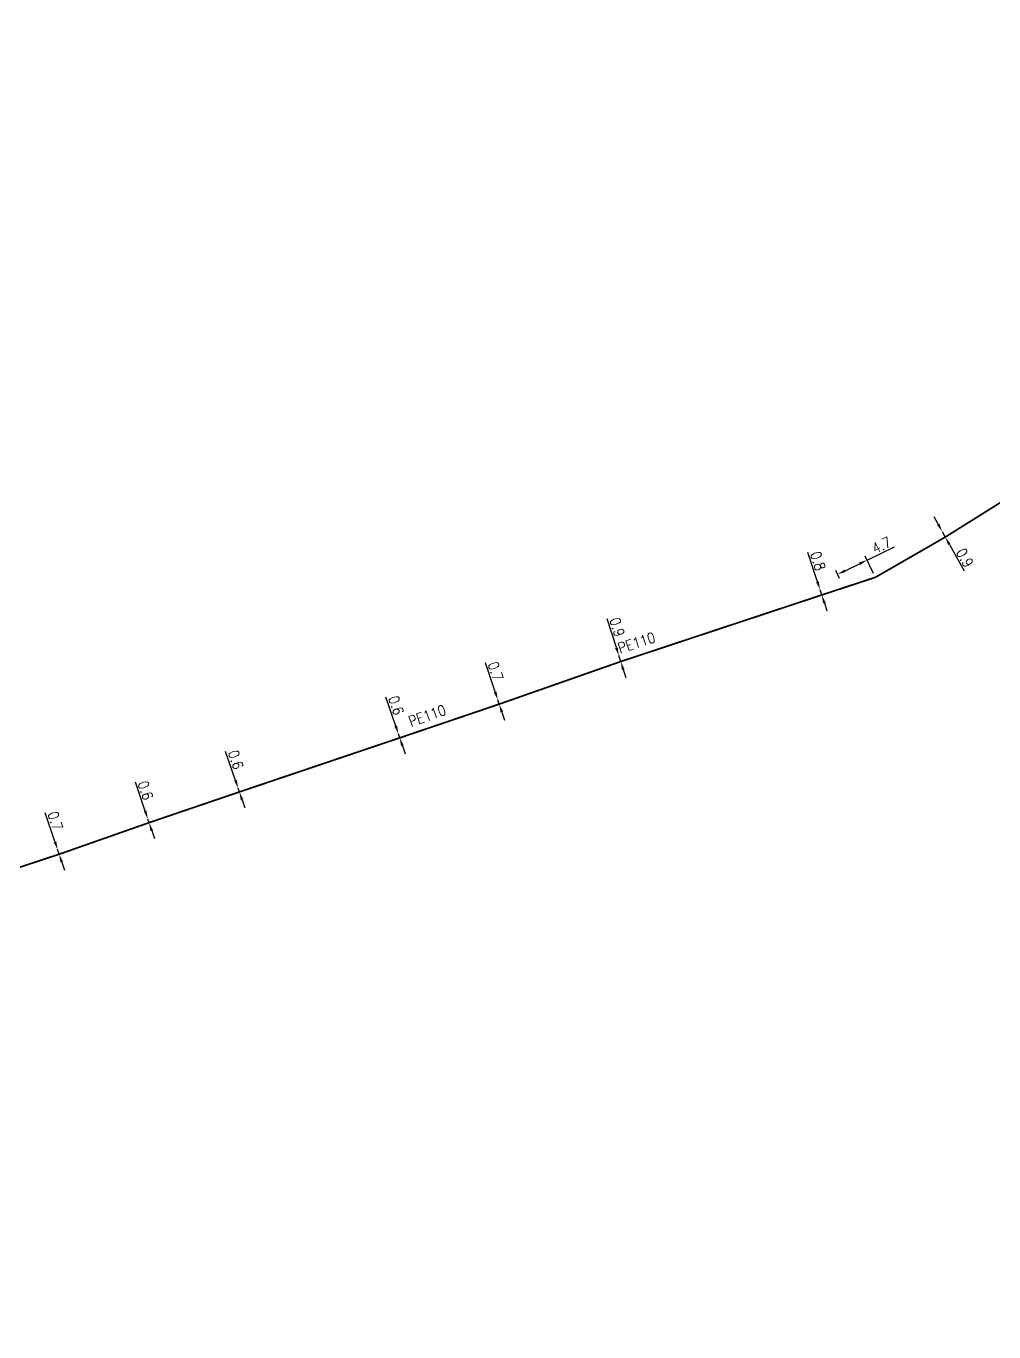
# Model space of a CAD drawing. Header units: millimetres. Extents: x 100882 to 102000, y 121995 to 123000.
# Drawn here: x 101559.4 to 101698, y 122404.7 to 122591.6 of the extents above; entities that cross this region are included whole.
import ezdxf

# ---------------------------------------------------------------- set-up
doc = ezdxf.new("R2010")
doc.units = ezdxf.units.MM
doc.header["$PDMODE"] = 34
doc.linetypes.add('L_25_PE', pattern=[2000, 1000, 1000])
doc.layers.get('DEFPOINTS').update_dxf_attribs({"linetype": 'CONTINUOUS'})
doc.layers.add('L_150', color=1, linetype='CONTINUOUS')
doc.styles.get("Standard").update_dxf_attribs({"font": 'romans.shx', "width": 0.85})
doc.dimstyles.get("Standard").update_dxf_attribs({"dimtxt": 1.5, "dimasz": 1.2, "dimexe": 0.625, "dimexo": 0.625, "dimgap": 0.25, "dimtad": 1, "dimdec": 1, "dimzin": 0, "dimdsep": 46, "dimtxsty": 'Standard', "dimcen": -0.5, "dimadec": 0, "dimazin": 0, "dimtfac": 1, "dimtdec": 1, "dimtmove": 0, "dimatfit": 3, "dimfxl": 0, "dimtolj": 1, "dimtzin": 0, "dimarcsym": 0})

# ---------------------------------------------------------------- blocks, each defined once
blk = doc.blocks.new('*D417')
at = {"layer": 'DEFPOINTS', "color": 0, "linetype": 'Continuous', "transparency": 16777216}
for p in [(101563.9, 122473.71), (101563.9, 122473.71), (101564.12, 122473.05)]:
    blk.add_point(p, dxfattribs=at)
at = {"layer": 'L_150', "color": 0, "linetype": 'Continuous', "lineweight": -2, "transparency": 16777216}
for p, q in [((101563.52, 122474.85), (101562.13, 122479)), ((101564.12, 122473.05), (101563.9, 122473.71)), ((101564.49, 122473.91), (101564.49, 122473.91)), ((101564.5, 122471.91), (101564.88, 122470.77)), ((101564.71, 122473.25), (101564.71, 122473.25))]:
    blk.add_line(p, q, dxfattribs=at)
at = {"layer": 'L_150', "color": 0, "linetype": 'Continuous', "transparency": 16777216}
for points in [[(101563.71, 122474.92), (101563.33, 122474.79), (101563.9, 122473.71)], [(101564.69, 122471.98), (101564.31, 122471.85), (101564.12, 122473.05)]]:
    blk.add_solid(points, dxfattribs=at)
at = {"layer": 'L_150', "color": 0, "linetype": 'Continuous', "transparency": 16777216, "insert": (101563.58, 122477.81), "char_height": 1.5, "attachment_point": 5, "rotation": 288.4574}
blk.add_mtext('\\A1;0.7', dxfattribs=at)
blk = doc.blocks.new('*D418')
at = {"layer": 'DEFPOINTS', "color": 0, "linetype": 'Continuous', "transparency": 16777216}
for p in [(101576.82, 122478.09), (101576.82, 122478.09), (101577, 122477.57)]:
    blk.add_point(p, dxfattribs=at)
at = {"layer": 'L_150', "color": 0, "linetype": 'Continuous', "lineweight": -2, "transparency": 16777216}
for p, q in [((101576.44, 122479.23), (101575.04, 122483.37)), ((101577, 122477.57), (101576.82, 122478.09)), ((101577.38, 122476.44), (101577.77, 122475.3))]:
    blk.add_line(p, q, dxfattribs=at)
at = {"layer": 'L_150', "color": 0, "linetype": 'Continuous', "transparency": 16777216}
for points in [[(101576.63, 122479.3), (101576.25, 122479.17), (101576.82, 122478.09)], [(101577.57, 122476.5), (101577.19, 122476.37), (101577, 122477.57)]]:
    blk.add_solid(points, dxfattribs=at)
at = {"layer": 'L_150', "color": 0, "linetype": 'Continuous', "transparency": 16777216, "insert": (101576.49, 122482.19), "char_height": 1.5, "attachment_point": 5, "rotation": 288.683}
blk.add_mtext('\\A1;0.6', dxfattribs=at)
blk = doc.blocks.new('*D419')
at = {"layer": 'DEFPOINTS', "color": 0, "linetype": 'Continuous', "transparency": 16777216}
for p in [(101589.76, 122482.49), (101589.76, 122482.49), (101589.94, 122481.97)]:
    blk.add_point(p, dxfattribs=at)
at = {"layer": 'L_150', "color": 0, "linetype": 'Continuous', "lineweight": -2, "transparency": 16777216}
for p, q in [((101589.37, 122483.63), (101587.97, 122487.77)), ((101589.94, 122481.97), (101589.76, 122482.49)), ((101590.32, 122480.84), (101590.71, 122479.7))]:
    blk.add_line(p, q, dxfattribs=at)
at = {"layer": 'L_150', "color": 0, "linetype": 'Continuous', "transparency": 16777216}
for points in [[(101589.56, 122483.69), (101589.19, 122483.57), (101589.76, 122482.49)], [(101590.51, 122480.9), (101590.13, 122480.77), (101589.94, 122481.97)]]:
    blk.add_solid(points, dxfattribs=at)
at = {"layer": 'L_150', "color": 0, "linetype": 'Continuous', "transparency": 16777216, "insert": (101589.43, 122486.59), "char_height": 1.5, "attachment_point": 5, "rotation": 288.7724}
blk.add_mtext('\\A1;0.6', dxfattribs=at)
blk = doc.blocks.new('*D420')
at = {"layer": 'DEFPOINTS', "color": 0, "linetype": 'Continuous', "transparency": 16777216}
for p in [(101612.71, 122490.28), (101612.71, 122490.28), (101612.9, 122489.71)]:
    blk.add_point(p, dxfattribs=at)
at = {"layer": 'L_150', "color": 0, "linetype": 'Continuous', "lineweight": -2, "transparency": 16777216}
for p, q in [((101612.33, 122491.41), (101610.92, 122495.56)), ((101612.9, 122489.71), (101612.71, 122490.28)), ((101613.29, 122488.57), (101613.67, 122487.44))]:
    blk.add_line(p, q, dxfattribs=at)
at = {"layer": 'L_150', "color": 0, "linetype": 'Continuous', "transparency": 16777216}
for points in [[(101612.52, 122491.48), (101612.14, 122491.35), (101612.71, 122490.28)], [(101613.48, 122488.64), (101613.1, 122488.51), (101612.9, 122489.71)]]:
    blk.add_solid(points, dxfattribs=at)
at = {"layer": 'L_150', "color": 0, "linetype": 'Continuous', "transparency": 16777216, "insert": (101612.38, 122494.37), "char_height": 1.5, "attachment_point": 5, "rotation": 288.7142}
blk.add_mtext('\\A1;0.6', dxfattribs=at)
blk = doc.blocks.new('*D421')
at = {"layer": 'DEFPOINTS', "color": 0, "linetype": 'Continuous', "transparency": 16777216}
for p in [(101626.95, 122495.15), (101626.95, 122495.15), (101627.15, 122494.54)]:
    blk.add_point(p, dxfattribs=at)
at = {"layer": 'L_150', "color": 0, "linetype": 'Continuous', "lineweight": -2, "transparency": 16777216}
for p, q in [((101626.57, 122496.29), (101625.18, 122500.44)), ((101627.15, 122494.54), (101626.95, 122495.15)), ((101627.53, 122493.4), (101627.91, 122492.26))]:
    blk.add_line(p, q, dxfattribs=at)
at = {"layer": 'L_150', "color": 0, "linetype": 'Continuous', "transparency": 16777216}
for points in [[(101626.76, 122496.36), (101626.38, 122496.23), (101626.95, 122495.15)], [(101627.72, 122493.46), (101627.34, 122493.34), (101627.15, 122494.54)]]:
    blk.add_solid(points, dxfattribs=at)
at = {"layer": 'L_150', "color": 0, "linetype": 'Continuous', "transparency": 16777216, "insert": (101626.63, 122499.25), "char_height": 1.5, "attachment_point": 5, "rotation": 288.5076}
blk.add_mtext('\\A1;0.7', dxfattribs=at)
blk = doc.blocks.new('*D422')
at = {"layer": 'DEFPOINTS', "color": 0, "linetype": 'Continuous', "transparency": 16777216}
for p in [(101644.29, 122501.49), (101644.29, 122501.49), (101644.56, 122500.64)]:
    blk.add_point(p, dxfattribs=at)
at = {"layer": 'L_150', "color": 0, "linetype": 'Continuous', "lineweight": -2, "transparency": 16777216}
for p, q in [((101643.93, 122502.64), (101642.63, 122506.75)), ((101644.56, 122500.64), (101644.29, 122501.49)), ((101644.92, 122499.49), (101645.28, 122498.35))]:
    blk.add_line(p, q, dxfattribs=at)
at = {"layer": 'L_150', "color": 0, "linetype": 'Continuous', "transparency": 16777216}
for points in [[(101644.12, 122502.7), (101643.74, 122502.58), (101644.29, 122501.49)], [(101645.11, 122499.55), (101644.73, 122499.43), (101644.56, 122500.64)]]:
    blk.add_solid(points, dxfattribs=at)
at = {"layer": 'L_150', "color": 0, "linetype": 'Continuous', "transparency": 16777216, "insert": (101644.05, 122505.57), "char_height": 1.5, "attachment_point": 5, "rotation": 287.5598}
blk.add_mtext('\\A1;0.9', dxfattribs=at)
blk = doc.blocks.new('*D423')
at = {"layer": 'DEFPOINTS', "color": 0, "linetype": 'Continuous', "transparency": 16777216}
for p in [(101673.1, 122510.93), (101673.1, 122510.93), (101673.35, 122510.17)]:
    blk.add_point(p, dxfattribs=at)
at = {"layer": 'L_150', "color": 0, "linetype": 'Continuous', "lineweight": -2, "transparency": 16777216}
for p, q in [((101672.72, 122512.07), (101671.36, 122516.23)), ((101673.69, 122511.13), (101673.69, 122511.13)), ((101673.35, 122510.17), (101673.1, 122510.93)), ((101673.94, 122510.37), (101673.94, 122510.37)), ((101673.72, 122509.03), (101674.09, 122507.89))]:
    blk.add_line(p, q, dxfattribs=at)
at = {"layer": 'L_150', "color": 0, "linetype": 'Continuous', "transparency": 16777216}
for points in [[(101672.91, 122512.13), (101672.53, 122512.01), (101673.1, 122510.93)], [(101673.91, 122509.09), (101673.53, 122508.97), (101673.35, 122510.17)]]:
    blk.add_solid(points, dxfattribs=at)
at = {"layer": 'L_150', "color": 0, "linetype": 'Continuous', "transparency": 16777216, "insert": (101672.8, 122515.03), "char_height": 1.5, "attachment_point": 5, "rotation": 288.1694}
blk.add_mtext('\\A1;0.8', dxfattribs=at)
blk = doc.blocks.new('*D424')
at = {"layer": 'DEFPOINTS', "color": 0, "linetype": 'Continuous', "transparency": 16777216}
for p in [(101690.6, 122519.25), (101690.6, 122519.25), (101691.04, 122518.46)]:
    blk.add_point(p, dxfattribs=at)
at = {"layer": 'L_150', "color": 0, "linetype": 'Continuous', "lineweight": -2, "transparency": 16777216}
for p, q in [((101690.02, 122520.29), (101689.43, 122521.34)), ((101690.6, 122519.25), (101691.04, 122518.46)), ((101691.63, 122517.41), (101693.73, 122513.65))]:
    blk.add_line(p, q, dxfattribs=at)
at = {"layer": 'L_150', "color": 0, "linetype": 'Continuous', "transparency": 16777216}
for points in [[(101690.19, 122520.39), (101689.84, 122520.2), (101690.6, 122519.25)], [(101691.8, 122517.51), (101691.45, 122517.31), (101691.04, 122518.46)]]:
    blk.add_solid(points, dxfattribs=at)
at = {"layer": 'L_150', "color": 0, "linetype": 'Continuous', "transparency": 16777216, "insert": (101693.84, 122515.49), "char_height": 1.5, "attachment_point": 5, "rotation": 299.1644}
blk.add_mtext('\\A1;0.9', dxfattribs=at)
blk = doc.blocks.new('*D438')
at = {"layer": 'DEFPOINTS', "color": 0, "linetype": 'Continuous', "transparency": 16777216}
for p in [(101675.61, 122513.11), (101676.18, 122511.94), (101681.04, 122512.7)]:
    blk.add_point(p, dxfattribs=at)
at = {"layer": 'L_150', "color": 0, "linetype": 'Continuous', "lineweight": -2, "transparency": 16777216}
for p, q in [((101679.84, 122515.17), (101683.77, 122517.08)), ((101680.77, 122513.26), (101679.57, 122515.73)), ((101675.91, 122512.51), (101675.34, 122513.68)), ((101676.69, 122513.64), (101678.76, 122514.64))]:
    blk.add_line(p, q, dxfattribs=at)
at = {"layer": 'L_150', "color": 0, "linetype": 'Continuous', "transparency": 16777216}
for points in [[(101678.67, 122514.82), (101678.85, 122514.46), (101679.84, 122515.17)], [(101676.6, 122513.82), (101676.78, 122513.46), (101675.61, 122513.11)]]:
    blk.add_solid(points, dxfattribs=at)
at = {"layer": 'L_150', "color": 0, "linetype": 'Continuous', "transparency": 16777216, "insert": (101681.91, 122517.29), "char_height": 1.5, "attachment_point": 5, "rotation": 25.9345}
blk.add_mtext('\\A1;4.7', dxfattribs=at)

msp = doc.modelspace()

# ---------------------------------------------------------------- linework, layer by layer
at = {"layer": 'L_150', "linetype": 'L_25_PE', "const_width": 0.25, "flags": 128}
msp.add_lwpolyline([(101367.13, 122404.79), (101367.32, 122404.85), (101367.19, 122405.23), (101367.07, 122405.61), (101374.31, 122408.06), (101379.82, 122410.03), (101379.82, 122410.03), (101394.48, 122415.06), (101406.65, 122419.13), (101415.9, 122422.48), (101432.05, 122427.87), (101432.05, 122427.87), (101479.85, 122443.8), (101484, 122445.59), (101497.02, 122450.1), (101497.02, 122450.1), (101510.17, 122454.71), (101523.1, 122459.15), (101539.47, 122464.58), (101549.96, 122468.38), (101549.96, 122468.38), (101564.12, 122473.05), (101577, 122477.57), (101589.94, 122481.97), (101612.9, 122489.71), (101627.15, 122494.54), (101644.56, 122500.64), (101673.35, 122510.17), (101681.04, 122512.7), (101681.04, 122512.7), (101691.04, 122518.46), (101702.56, 122525.67), (101712.87, 122533.61), (101724.91, 122545.56), (101733.83, 122555.09), (101743.96, 122565.71), (101753.74, 122575.48), (101761.75, 122583.67), (101761.75, 122583.67), (101764.64, 122586.73), (101768.24, 122590.56), (101768.69, 122591.04), (101769.12, 122591.49)], dxfattribs=at)

# ---------------------------------------------------------------- texts
at = {"layer": 'L_150', "linetype": 'Continuous', "width": 0.85}
for rotation, p in [(17.7834, (101644.46, 122501.78)), (19.1175, (101614.51, 122491.29))]:
    msp.add_text('PE110', height=1.5, rotation=rotation, dxfattribs=at).set_placement(p)

# ---------------------------------------------------------------- dimensions: what is measured, and where the dimension line sits
at = {"layer": 'L_150', "linetype": 'Continuous'}
for base, p1, p2, angle, picture, middle in [((101690.6, 122519.25), (101691.04, 122518.46), (101690.6, 122519.25), 299.1644, '*D424', (101692.97, 122515.01)), ((101675.61, 122513.11), (101681.04, 122512.7), (101676.18, 122511.94), 25.9345, '*D438', (101682.34, 122516.39)), ((101673.1, 122510.93), (101673.35, 122510.17), (101673.1, 122510.93), 288.1694, '*D423', (101671.85, 122514.72)), ((101644.29, 122501.49), (101644.56, 122500.64), (101644.29, 122501.49), 287.5598, '*D422', (101643.1, 122505.27)), ((101626.95, 122495.15), (101627.15, 122494.54), (101626.95, 122495.15), 288.5076, '*D421', (101625.68, 122498.93)), ((101612.71, 122490.28), (101612.9, 122489.71), (101612.71, 122490.28), 288.7142, '*D420', (101611.43, 122494.05)), ((101589.7608, 122482.494), (101589.9378, 122481.9733), (101589.7609, 122482.494), 288.7724, '*D419', (101588.4782, 122486.2677)), ((101576.8238, 122478.0949), (101576.9999, 122477.5738), (101576.8238, 122478.0949), 288.683, '*D418', (101575.547, 122481.8705)), ((101563.9, 122473.71), (101564.12, 122473.05), (101563.9, 122473.71), 288.4574, '*D417', (101562.63, 122477.5))]:
    dim = msp.add_linear_dim(base=base, p1=p1, p2=p2, angle=angle, dimstyle='Standard', dxfattribs=at)
    dim.commit()
    dim.dimension.update_dxf_attribs({"geometry": picture, "text_midpoint": middle, "dimtype": 160})

doc.saveas('drawing.dxf')
